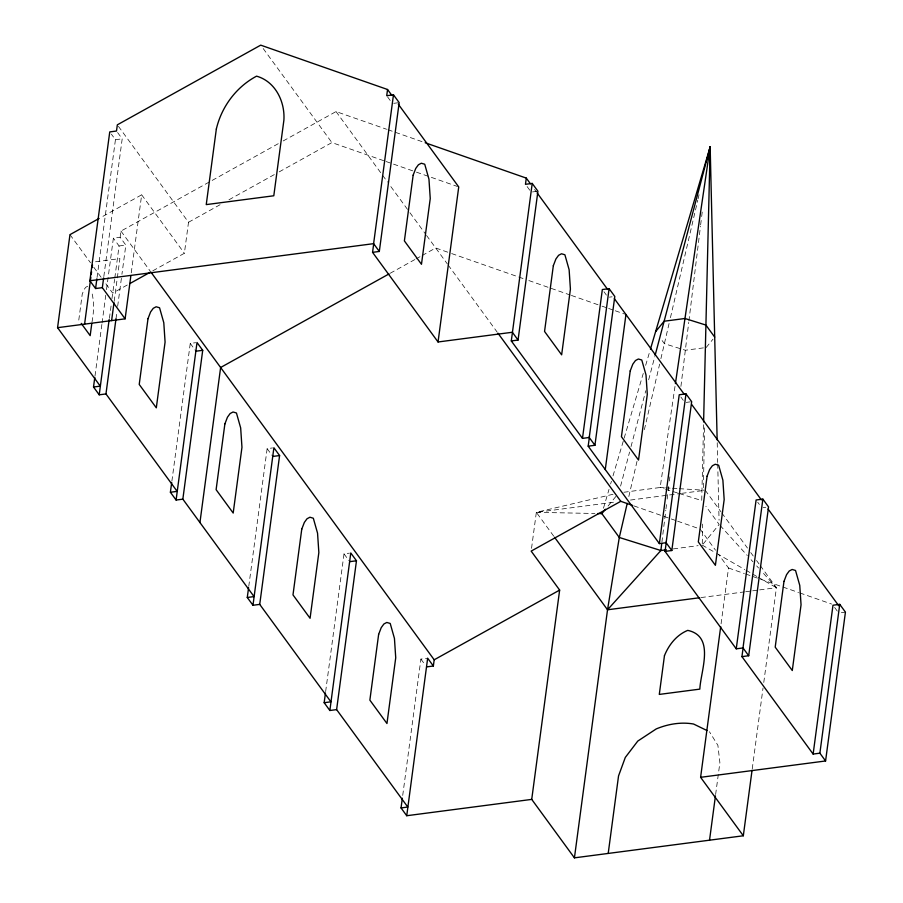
<?xml version="1.0" encoding="UTF-8"?>
<svg xmlns="http://www.w3.org/2000/svg" width="903" height="903" viewBox="0 0 903 903"><rect width="100%" height="100%" fill="white"/><g stroke="black" fill="none" stroke-linecap="round" stroke-linejoin="round"><path stroke-width="0.68" stroke-dasharray="4.51 3.39" d="M702.274 543.719L702.658 524.101M703.381 487.665L704.611 426.002M703.539 424.749L701.721 500.567L678.932 493.41M661.899 542.184L665.804 510.195M665.974 508.807L666.482 504.63M667.159 499.066L668.017 492.112M668.186 490.724L668.694 486.548M669.371 480.983L669.879 476.807M680.918 386.405L688.741 322.394M688.91 320.994L700.468 226.303M700.638 224.903L701.484 217.95M701.665 216.551L702.342 210.986M97.061 277.424L115.437 139.705L111.374 134.141M91.993 322.044C93.923 312.02 94.296 301.636 91.654 291.714M103.822 276.532L122.198 138.825L117.311 132.143M95.007 375.885L101.87 324.425M102.05 323.026L105.764 295.213M106.509 289.649L113.372 238.178L120.133 237.297L125.833 245.085L121.928 274.298M109.421 318.308L111.464 303.002M111.949 298.667L114.613 279.354M114.805 277.966L119.072 245.977L113.372 238.178M120.133 237.297L120.957 231.089L278.271 143.679M114.184 301.32L117.119 279.264M117.311 277.887L119.885 258.597L94.205 261.949M115.99 318.815L116.916 311.862M117.661 306.298L121.747 275.697M131.251 272.853L141.669 194.811L100.346 217.77M152.788 270.832L184.381 253.269L188.513 222.262L117.334 124.828M171.886 481.118L190.262 343.411L195.658 342.7M248.765 586.352L267.141 448.633L272.548 447.933M325.644 691.574L344.02 553.866L349.427 553.155M402.715 795.419L420.9 659.088L427.661 658.208M531.54 548.347L536.337 512.351L616.083 493.557M721.079 623.826L728.529 568.01L718.765 554.645M715.627 794.505L719.883 762.663L717.896 745.336L709.431 731.723M752.244 768.882L763.024 688.052M763.769 682.476L776.411 587.706L759.863 565.052M675.004 386.382L660.149 487.507L621.546 492.564M628.827 496.537L637.078 461.049M644.381 429.659L659.63 364.135M660.894 358.683L669.157 323.172M670.432 317.709L697.771 200.206M698.087 198.841L699.035 194.743M620.587 486.107L629.583 452.042M631.028 446.59L645.78 390.717M648.659 379.813L654.777 356.651M603.464 508.22L609.028 489.358M610.62 483.963L611.421 481.265M613.013 475.87L623.759 439.479M624.154 438.136L643.263 373.436M645.656 365.343L650.036 350.511M706.169 347.52L712.986 339.178M608.103 505.996L617.009 495.092M703.132 544.035L719.16 524.429L705.875 506.244M283.192 140.947L336.04 111.577L386.597 129.253M188.513 222.262L220.377 204.552M228.956 199.789L274.298 174.595M279.208 171.863L331.898 142.584L384.746 161.061M127.267 285.009L112.683 293.114L105.29 282.989M390.22 273.248L414.804 259.59M416.035 258.913L420.945 256.181M422.175 255.493L435.697 247.986L450.337 253.1M87.67 286.251L85.74 287.278L83.956 289.716L82.229 294.209L78.787 320.046L80.412 322.281M115.437 139.705L122.198 138.825M393.764 103.326L397.817 102.795M119.072 245.977L125.833 245.085M532.51 191.921L536.563 191.402M609.39 297.155L612.087 296.805M703.392 347.881L685.332 350.24L664.394 343.671L661.199 339.291M686.269 402.388L690.321 401.858M553.72 536.145L536.337 512.351L616.625 501.854M630.475 500.048L680.309 493.535M681.697 493.354L705.232 490.273L720.955 511.798M763.148 507.61L765.857 507.26M673.288 548.911L698.109 545.66M701.044 597.56L744.309 591.905M745.709 591.725L751.285 590.991M752.684 590.81L758.272 590.077M759.66 589.896L776.411 587.706L762.335 572.141M841.382 612.663L845.434 612.132M536.337 512.351L594.896 513.48M664.247 487.767L660.149 487.507L664.179 488.771M665.613 487.846L671.076 488.184M672.442 488.263L677.905 488.602M679.27 488.681L703.866 490.194M665.511 489.2L677.589 492.982M387.929 129.716L423.846 142.279M386.066 161.524L415.132 171.694M416.452 172.157L457.415 186.481M451.658 253.562L523.503 278.688M528.831 280.551L570.075 294.976M571.407 295.439L600.676 305.677M602.008 306.14L607.324 308.002M608.656 308.465L613.972 310.327M615.304 310.79L624.616 314.052M633.996 505.928L676.279 520.715M677.6 521.178L698.73 528.571M728.529 568.01L744.388 573.552M745.709 574.015L798.557 592.492M799.877 592.955L831.584 604.039M702.241 545.119L715.616 552.805M716.835 553.505L744.794 569.556M746.013 570.256L756.962 576.532M758.17 577.231L776.411 587.706M720.097 525.467L747.323 555.548M751.07 559.702L752.944 561.768M756.703 565.921L758.576 567.998M534.599 189.472L536.258 191.752M527.092 186.537L531.156 192.102M603.972 291.759L606.41 295.1M680.851 396.993L683.289 400.334M757.73 502.226L759.367 504.45M834.62 607.448L837.871 611.907M721.779 512.927L747.447 548.053M750.754 552.591L753.237 555.988M756.545 560.515L759.028 563.912M387.534 96.824L390.785 101.271M700.051 529.034L715.515 550.187M336.04 111.577L387.534 182.056M390.852 186.605L409.127 211.607M409.951 212.747L425.731 234.34M426.566 235.48L447.312 263.89M448.148 265.019L497.113 332.044M263.202 48.548L331.898 142.584M141.669 194.811L184.381 253.269M120.957 231.089L150.033 270.877M190.262 343.411L195.951 351.199M267.141 448.633L272.83 456.433M344.02 553.866L348.908 560.549M420.9 659.088L424.162 663.547M69.971 234.645L90.503 262.75M93.788 267.254L101.181 277.368M717.219 442.73L717.682 462.449M717.716 463.86L719.059 520.196"/><path stroke-width="1.35" d="M710.108 149.729L710.164 146.918L650.431 349.168M703.606 421.938L710.164 146.918L655.138 355.285M661.73 543.572L660.883 550.525L607.527 609.785L574.432 857.85L743.316 835.772L752.052 770.27M709.826 149.706L710.164 146.918L717.151 439.908M94.815 377.285L93.517 387.015L100.278 386.134L57.566 327.676L69.971 234.645L99.138 218.447M57.566 327.676L125.111 318.838L102.332 287.662L95.583 288.542L89.882 280.754L109.748 131.917L116.498 131.025L117.334 124.828L260.719 45.15L387.545 89.499L391.688 95.165M84.589 324.143L90.831 277.289M91.203 274.523L91.575 271.769M92.117 267.638L92.49 264.884M95.583 288.542L96.881 278.813M91.801 323.398L90.176 335.645L81.225 323.387M102.332 287.662L103.631 277.932M171.694 482.507L170.396 492.248L177.157 491.367L105.967 393.934L99.217 394.814L109.161 319.493M111.611 320.61L113.992 302.697M105.967 393.934L115.99 318.815M125.111 318.838L130.879 275.641M182.846 499.156L176.096 500.036L197.012 342.519L202.712 350.319L182.846 499.156L254.036 596.59L247.275 597.47L248.585 587.74M199.935 522.544L220.625 367.498L389.001 273.936M259.725 604.389L252.975 605.27L273.891 447.753L279.591 455.552L259.725 604.389L330.916 701.823L324.166 702.703L325.464 692.962M387.545 89.499L386.721 95.707L393.471 94.826L399.171 102.615L379.316 251.452L372.555 252.343L373.673 243.991M379.316 251.452L373.616 243.663L393.471 94.826M336.616 709.611L329.855 710.503L350.782 552.986L356.471 560.774L336.616 709.611L407.795 807.045L401.045 807.937L402.343 798.196M425.178 142.753L526.291 178.105L525.467 184.314L532.217 183.422L511.301 340.939L518.051 340.059L512.362 332.259L438.045 341.977L458.735 186.944L398.313 104.229M574.432 857.85L531.72 799.392L406.734 815.725L427.661 658.208L433.35 666.008L426.6 666.888M433.35 666.008L434.185 659.8L150.857 272.017M518.051 340.059L537.917 191.222L532.217 183.422M531.72 799.392L559.646 590.088L531.167 551.112L620.779 501.312L632.676 505.466M594.93 445.292L589.241 437.492L582.48 438.373L602.346 289.536L609.096 288.655L614.796 296.444L594.93 445.292L588.18 446.172L589.478 436.431M589.241 437.492L609.096 288.655M605.27 469.56L625.948 314.515M608.204 853.437L618.544 775.914L625.305 757.436L637.778 741.081L656.255 728.913A64.926 49.101 -36.2 0 1 693.594 724.037L706.993 730.538M671.821 550.514L666.121 542.726L659.371 543.606L679.225 394.769L685.987 393.877L691.675 401.677L671.821 550.514L665.059 551.394L666.358 541.665M666.121 542.726L685.987 393.877M743.316 835.772L700.604 777.314L720.707 626.614M709.532 840.185L715.447 795.893M748.7 655.747L743 647.948L736.25 648.828L756.104 499.991L762.866 499.111L768.555 506.91L748.7 655.747L741.939 656.628L743.056 648.286M743 647.948L762.866 499.111M825.579 760.969L819.879 753.181L813.129 754.061L832.984 605.224L839.745 604.344L845.434 612.132L825.579 760.969L700.604 777.314M819.879 753.181L839.745 604.344M675.41 383.606L710.164 146.918L708.889 152.393M699.644 597.741L607.527 609.785L619.3 537.477L627.235 503.355M707.297 159.221L708.257 155.124M655.612 331.649L664.134 321.22L684.971 318.499L705.909 325.069L714.691 337.09M597.684 513.536L601.861 513.615L605.428 509.258M129.693 283.655L150.349 272.175M434.185 659.8L559.646 590.088M89.882 280.754L373.616 243.663M195.951 351.199L202.712 350.319M272.83 456.433L279.591 455.552M349.721 561.655L356.471 560.774M666.391 549.814L660.883 550.525L619.3 537.477L601.861 513.615M526.291 178.105L530.445 183.794M537.082 192.881L607.685 289.502M614.322 298.6L684.124 394.126M691.596 404.363L761.398 499.901M768.047 508.999L838.684 605.676M511.301 340.939L582.48 438.373M588.18 446.172L659.371 543.606M665.059 551.394L736.25 648.828M741.939 656.628L813.129 754.061M497.948 333.184L620.779 501.312M372.555 252.343L438.045 341.977M554.555 537.274L607.527 609.785M93.517 387.015L99.217 394.814M170.396 492.248L176.096 500.036M247.275 597.47L252.975 605.27M324.166 702.703L329.855 710.503M401.045 807.937L406.734 815.725M148.002 318.703L139.22 384.441L156.309 407.829L165.08 342.09L163.793 322.721L159.56 307.765L156.151 306.772L153.262 308.307L150.575 311.975L148.002 318.703M216.336 129.027L206.245 204.609L273.801 195.77L283.892 120.189C285.122 101.667 275.392 81.496 256.576 76.157C236.304 86.902 221.551 106.757 216.336 129.027M224.881 423.936L216.11 489.674L233.188 513.051L241.959 447.312L240.672 427.954L236.439 412.987L233.042 411.994L230.141 413.529L227.454 417.197L224.881 423.936M301.76 529.158L292.99 594.896L310.068 618.284L318.849 552.546L317.551 533.176L313.318 518.22L309.921 517.227L307.02 518.762L304.345 522.431L301.76 529.158M413.156 175.171L404.386 240.898L421.475 264.286L430.246 198.547L428.959 179.189L424.726 164.222L421.317 163.229L418.416 164.764L415.741 168.432L413.156 175.171M378.639 634.391L369.869 700.13L386.958 723.517L395.728 657.779L394.442 638.41L390.209 623.442L386.8 622.46L383.899 623.984L381.224 627.653L378.639 634.391M553.325 265.719L544.554 331.457L561.643 354.834L570.414 289.107L569.127 269.737L564.894 254.77L561.485 253.777L558.585 255.312L555.909 258.98L553.325 265.719M630.204 370.941L621.433 436.68L638.523 460.067L647.293 394.329L646.006 374.959L641.773 360.004L638.365 359.01L635.464 360.545L632.789 364.214L630.204 370.941M664.461 655.657L659.292 694.418L699.825 689.124C700.672 670.76 715.424 636.367 687.747 630.373C676.652 634.899 668.852 644.776 664.461 655.657M707.094 476.174L698.312 541.913L715.402 565.301L724.172 499.562L722.885 480.193L718.653 465.237L715.244 464.244L712.354 465.779L709.668 469.447L707.094 476.174M783.973 581.408L775.203 647.146L792.281 670.523L801.051 604.784L799.765 585.426L795.532 570.459L792.134 569.466L789.233 571.001L786.558 574.669L783.973 581.408"/></g></svg>
